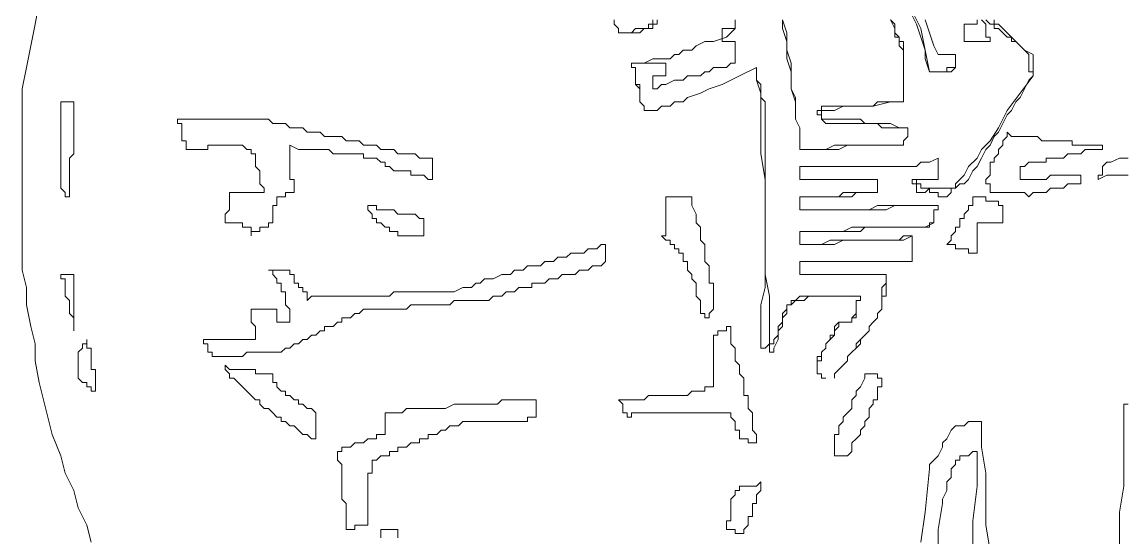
# Model space of a CAD drawing. Header units: millimetres. Extents: x 351279 to 387190, y -1289537 to -1277077.
# Drawn here: x 384746.4 to 384831.3, y -1285763.3 to -1285723.5 of the extents above; entities that cross this region are included whole.
import ezdxf

# ---------------------------------------------------------------- set-up
doc = ezdxf.new("R2010")
doc.units = ezdxf.units.MM
doc.header["$LTSCALE"] = 20
doc.layers.add('细实线', color=97, linetype='Continuous', lineweight=13)

# ---------------------------------------------------------------- blocks, each defined once
blk = doc.blocks.new('A$C263D1E79')
at = {"color": 5}
for points in [[(5.8881, 13.9384), (5.8881, 14.2046), (5.8548, 14.4707), (5.8548, 14.7368), (5.8881, 14.7368), (5.9213, 14.7036), (5.9546, 14.7036), (5.9879, 14.7036), (5.9879, 14.6703), (6.0211, 14.6703), (6.0211, 14.637), (6.0544, 14.6038), (6.0544, 14.5372), (6.0877, 14.504), (6.0877, 14.4707), (6.0877, 14.4374), (6.1209, 14.3709), (6.1209, 14.3376), (6.1542, 14.138), (6.1542, 13.9717)], [(6.2873, 14.0382), (6.254, 14.2711), (6.2207, 14.6038), (6.2207, 14.637), (6.1875, 14.6703), (6.1542, 14.7036), (6.1209, 14.7701), (6.1209, 14.8034), (6.0877, 14.8366), (6.0544, 14.9032), (6.0211, 14.9364), (5.9879, 14.9364), (5.9546, 14.9364), (5.9213, 14.9697), (5.8881, 14.9697), (5.8548, 14.9697), (5.8215, 14.9697), (5.8215, 14.7701), (5.7883, 14.5705), (5.7883, 14.3709), (5.7883, 14.1713), (5.755, 13.9717)], [(4.757, 13.9052), (4.757, 14.1048), (4.757, 14.2711), (4.7238, 14.4707), (4.7238, 14.7036), (4.7238, 14.9032), (4.7238, 15.1028), (4.6905, 15.1028)], [(4.6905, 16.8659), (4.7903, 16.8659), (4.8568, 16.8659), (4.9234, 16.8326), (4.9234, 16.8659), (4.8901, 16.8659), (4.8901, 16.8991), (4.8901, 16.9324), (4.8568, 16.9657), (4.8236, 16.9657), (4.757, 16.9989), (4.6905, 16.9989)], [(13.0735, 18.1965), (13.1068, 18.0302), (13.1401, 17.8638), (13.1733, 17.6975), (13.2066, 17.5312), (13.2066, 17.3648), (13.2066, 17.1985), (13.2066, 16.9989), (13.2066, 16.8326), (13.2066, 16.6663), (13.2066, 16.4999), (13.2066, 16.3003), (13.2066, 16.134), (13.1733, 16.0009), (13.1733, 15.8679), (13.1401, 15.7015), (13.1068, 15.5685), (13.1068, 15.4354), (13.0735, 15.2691), (13.0403, 15.136), (13.007, 15.003), (12.9737, 14.8699), (12.9072, 14.7036), (12.8739, 14.5705), (12.8074, 14.4374), (12.7741, 14.3044), (12.7076, 14.1713), (12.6743, 14.0382)], [(7.0191, 15.3024), (7.0524, 15.3024), (7.0524, 15.3356), (7.0857, 15.3356), (7.0857, 15.3689), (7.0857, 15.4021), (7.0857, 15.4354), (7.0857, 15.4687), (7.0524, 15.4687), (7.0524, 15.5019), (7.0191, 15.5352), (7.0191, 15.5685), (6.9859, 15.6017), (6.9859, 15.635), (6.9526, 15.635), (6.9526, 15.6683), (6.9193, 15.7015), (6.9193, 15.7348), (6.8861, 15.7348), (6.8528, 15.7348), (6.8195, 15.7348), (6.8195, 15.7681), (6.7863, 15.8013), (6.7863, 15.8346), (6.7863, 15.8679), (6.7863, 15.9011), (6.753, 15.9011), (6.753, 15.9344), (6.8528, 15.9344), (6.9193, 15.9344), (6.9859, 15.9344), (7.0524, 15.9344), (7.0857, 15.9344), (7.1522, 15.9344), (7.1854, 15.9011), (7.2187, 15.9011), (7.252, 15.9011), (7.2852, 15.8679), (7.3185, 15.8679), (7.3185, 15.8346), (7.3518, 15.8013), (7.3518, 15.7348), (7.3518, 15.7015), (7.385, 15.6683), (7.385, 15.635), (7.4183, 15.6017), (7.4183, 15.5685), (7.4516, 15.5685), (7.4848, 15.5352), (7.5181, 15.5352), (7.5181, 15.635), (7.5181, 15.7681), (7.5181, 15.8679), (7.4848, 16.0009), (7.4848, 16.1007), (7.4848, 16.2005), (7.4848, 16.3336), (7.4848, 16.4334), (7.4848, 16.5332), (7.4848, 16.6663), (7.4848, 16.7661), (7.4848, 16.8991), (7.4848, 16.9989), (7.4848, 17.0987), (7.4848, 17.2318), (7.4848, 17.3316), (7.4848, 17.3648), (7.4848, 17.3981), (7.4848, 17.4314), (7.5181, 17.4646), (7.5181, 17.4979), (7.5181, 17.5312), (7.5181, 17.5644), (7.5514, 17.5977), (7.5514, 17.631), (7.5514, 17.6642), (7.5514, 17.6975), (7.6844, 17.631), (7.8175, 17.5644), (7.9173, 17.5312), (7.9838, 17.4979), (8.0836, 17.4646), (8.1169, 17.4314), (8.1834, 17.4314), (8.2167, 17.3981), (8.25, 17.3981), (8.2832, 17.3981), (8.3165, 17.3648), (8.3498, 17.3648), (8.383, 17.3648), (8.4163, 17.3648), (8.4163, 17.3981), (8.4496, 17.4314), (8.4496, 17.4646), (8.4496, 17.4979), (8.4496, 17.5312), (8.4496, 17.5644), (8.4828, 17.5644), (8.4828, 17.5977), (8.4828, 17.631), (8.4828, 17.6642), (8.4828, 17.6975), (8.5161, 17.6975), (8.5161, 17.7308), (8.4828, 17.7308), (8.4496, 17.7308), (8.4163, 17.7308), (8.383, 17.7308), (8.3498, 17.7308), (8.3165, 17.7308), (8.2832, 17.7308), (8.25, 17.7308), (8.25, 17.6975), (8.25, 17.6642), (8.25, 17.631), (8.2832, 17.631), (8.3165, 17.631), (8.3498, 17.631), (8.3498, 17.5977), (8.3498, 17.5644), (8.3498, 17.5312), (8.3165, 17.5312), (8.2832, 17.5644), (8.25, 17.5644), (8.1834, 17.5977), (8.1502, 17.5977), (8.1169, 17.5977), (8.0836, 17.631), (8.0504, 17.631), (7.9838, 17.631), (7.9506, 17.6642), (7.9173, 17.6642), (7.884, 17.6975), (7.8175, 17.6975), (7.7842, 17.6975), (7.751, 17.7308), (7.7177, 17.7308), (7.7177, 17.764), (7.7177, 17.7973), (7.7177, 17.8306), (7.7177, 17.8638), (7.7177, 17.8971), (7.751, 17.8971), (7.7842, 17.8971), (7.8175, 17.8971), (7.8175, 17.9304), (7.8175, 17.9636), (7.8175, 17.9969), (7.7842, 17.9969), (7.751, 17.9969), (7.7177, 17.9969), (7.7177, 18.0302), (7.7177, 18.0634)], [(8.3498, 18.0634), (8.3498, 18.0302), (8.3498, 17.9969), (8.383, 17.9969), (8.4163, 17.9969), (8.4496, 17.9636), (8.4828, 17.9636), (8.5161, 17.9636), (8.5494, 17.9636), (8.5826, 17.9636), (8.6159, 17.9636), (8.6159, 17.9969), (8.6492, 18.0302), (8.6492, 18.0634)], [(7.3518, 18.0634), (7.3518, 17.9969), (7.3185, 17.8971), (7.3185, 17.8306), (7.3185, 17.764), (7.2852, 17.6642), (7.2852, 17.5977), (7.2852, 17.5312), (7.252, 17.4646), (7.252, 17.3648), (7.252, 17.2983), (7.2187, 17.2318), (7.2187, 17.132), (7.2187, 17.0654), (7.1522, 17.0654), (7.1189, 17.0654), (7.0524, 17.0654), (7.0191, 17.0654), (6.9526, 17.0654), (6.9193, 17.0654), (6.8528, 17.0987), (6.8195, 17.0987), (6.753, 17.0987), (6.7197, 17.0987), (6.6532, 17.0987), (6.6199, 17.0987), (6.5534, 17.0987), (6.5201, 17.0987), (6.4536, 17.0987), (6.4203, 17.0987), (6.4203, 17.132), (6.3871, 17.1652), (6.3871, 17.1985), (6.3871, 17.2318), (6.4203, 17.2318), (6.4536, 17.2318), (6.5201, 17.2318), (6.5534, 17.2318), (6.5867, 17.2318), (6.6199, 17.265), (6.6865, 17.265), (6.7197, 17.265), (6.753, 17.265), (6.7863, 17.265), (6.8528, 17.265), (6.8861, 17.265), (6.9193, 17.265), (6.9859, 17.265), (7.0191, 17.265), (7.0524, 17.2983), (7.0524, 17.3316), (7.0524, 17.3648), (7.0524, 17.3981), (7.0191, 17.3981), (6.9859, 17.3981), (6.9526, 17.3981), (6.8861, 17.3981), (6.8528, 17.3981), (6.8195, 17.3981), (6.7863, 17.3981), (6.753, 17.3981), (6.6865, 17.3981), (6.6532, 17.3981), (6.6199, 17.4314), (6.5867, 17.4314), (6.5201, 17.4314), (6.4869, 17.4314), (6.4536, 17.4314), (6.4203, 17.4314), (6.4203, 17.4979), (6.4203, 17.5977), (6.4203, 17.631), (6.4203, 17.6975), (6.4203, 17.7308), (6.4203, 17.764), (6.4203, 17.7973), (6.4203, 17.8306), (6.4536, 17.8638), (6.4536, 17.8971), (6.4536, 17.9304), (6.4869, 17.9304), (6.4869, 17.9969), (6.5201, 18.0634)], [(6.3538, 18.13), (6.2873, 17.9969), (6.254, 17.8306), (6.2207, 17.6642), (6.1875, 17.6642), (6.1542, 17.6642), (6.1209, 17.6642), (6.0877, 17.6642), (6.0544, 17.6642), (6.0211, 17.6975), (6.0211, 17.7308), (6.0211, 17.764), (6.0211, 17.7973), (6.0544, 17.7973), (6.0877, 17.7973), (6.1209, 17.7973), (6.1542, 17.7973), (6.1875, 17.8638), (6.2207, 17.9636), (6.254, 18.0634)], [(6.254, 18.0634), (6.2207, 17.9636), (6.1875, 17.8638), (6.1542, 17.7973), (6.1209, 17.7973), (6.0877, 17.7973), (6.0544, 17.7973), (6.0211, 17.7973), (6.0211, 17.764), (6.0211, 17.7308), (6.0211, 17.6975), (6.0544, 17.6975), (6.0877, 17.6975), (6.0877, 17.6642), (6.1209, 17.6642), (6.1542, 17.6642), (6.1875, 17.6642), (6.2207, 17.6642), (6.254, 17.764), (6.254, 17.8306), (6.2873, 17.9304), (6.3205, 18.0302), (6.3538, 18.0967)], [(6.5201, 18.0634), (6.4869, 18.0302), (6.4869, 17.9969), (6.4869, 17.9636), (6.4536, 17.9304), (6.4536, 17.8971), (6.4203, 17.8971), (6.4203, 17.8638), (6.4203, 17.8306), (6.4203, 17.7973), (6.4203, 17.764), (6.4203, 17.7308), (6.4203, 17.6975), (6.4203, 17.6642), (6.4203, 17.631), (6.4203, 17.5977), (6.4203, 17.5644), (6.4203, 17.5312), (6.4203, 17.4979), (6.4203, 17.4646), (6.4203, 17.4314), (6.5201, 17.4314), (6.6532, 17.3981), (6.7197, 17.3981), (6.8195, 17.3981), (6.8861, 17.3981), (6.9526, 17.3648), (6.9859, 17.3648), (7.0191, 17.3648), (7.0524, 17.3648), (7.0857, 17.3648), (7.0857, 17.3316), (7.0524, 17.3316), (7.0524, 17.2983), (7.0191, 17.2983), (6.9859, 17.2983), (6.9193, 17.2983), (6.8861, 17.2983), (6.8528, 17.2983), (6.8195, 17.2983), (6.753, 17.2983), (6.7197, 17.265), (6.6865, 17.265), (6.6532, 17.265), (6.5867, 17.265), (6.5534, 17.265), (6.5201, 17.265), (6.4536, 17.2318), (6.4203, 17.2318), (6.3871, 17.2318), (6.3871, 17.1985), (6.3871, 17.1652), (6.4203, 17.132), (6.4203, 17.0987), (6.4536, 17.0987), (6.5201, 17.0987), (6.5534, 17.0987), (6.6199, 17.0987), (6.6532, 17.0987), (6.7197, 17.0987), (6.753, 17.0987), (6.8195, 17.0987), (6.8528, 17.0987), (6.9193, 17.0987), (6.9526, 17.0987), (7.0191, 17.0654), (7.0524, 17.0654), (7.1189, 17.0654), (7.1522, 17.0654), (7.2187, 17.0654), (7.2187, 17.132), (7.2187, 17.2318), (7.252, 17.2983), (7.252, 17.3648), (7.252, 17.4314), (7.2852, 17.5312), (7.2852, 17.5977), (7.2852, 17.6642), (7.2852, 17.7308), (7.3185, 17.8306), (7.3185, 17.8971), (7.3185, 17.9636), (7.3518, 18.0634)], [(8.6492, 18.0634), (8.6492, 18.0302), (8.6159, 17.9969), (8.6159, 17.9636), (8.5494, 17.9636), (8.5161, 17.9636), (8.4828, 17.9969), (8.4496, 17.9969), (8.4163, 17.9969), (8.383, 17.9969), (8.383, 18.0302), (8.3498, 18.0302), (8.3165, 18.0302), (8.3165, 18.0634)], [(7.7177, 18.0634), (7.7177, 18.0302), (7.7177, 17.9969), (7.7842, 17.9304), (7.884, 17.8971), (7.9506, 17.8971), (8.0171, 17.8638), (8.0504, 17.8306), (8.1169, 17.8306), (8.1502, 17.7973), (8.1834, 17.7973), (8.2167, 17.764), (8.25, 17.764), (8.2832, 17.764), (8.3165, 17.764), (8.3498, 17.764), (8.4163, 17.7308), (8.4496, 17.7308), (8.5161, 17.7308), (8.5161, 17.6975), (8.4828, 17.6975), (8.4828, 17.6642), (8.4828, 17.631), (8.4828, 17.5977), (8.4828, 17.5644), (8.4496, 17.5312), (8.4496, 17.4979), (8.4496, 17.4646), (8.4496, 17.4314), (8.4163, 17.3981), (8.4163, 17.3648), (8.383, 17.3648), (8.3498, 17.3648), (8.3165, 17.3648), (8.2832, 17.3981), (8.25, 17.3981), (8.2167, 17.3981), (8.1834, 17.4314), (8.1169, 17.4314), (8.0836, 17.4646), (7.9838, 17.4979), (7.9173, 17.5312), (7.8175, 17.5644), (7.6844, 17.631), (7.5514, 17.6975), (7.5514, 17.5977), (7.5181, 17.4979), (7.5181, 17.3648), (7.5181, 17.1985), (7.5181, 17.0322), (7.4848, 16.8326), (7.4848, 16.6663), (7.4848, 16.4667), (7.4848, 16.3003), (7.4848, 16.1007), (7.4516, 15.9344), (7.4516, 15.8013), (7.4516, 15.6683), (7.4516, 15.5685), (7.4516, 15.5019), (7.4183, 15.5019), (7.4183, 15.5352), (7.385, 15.6017), (7.385, 15.635), (7.385, 15.7015), (7.3518, 15.7348), (7.3518, 15.7681), (7.3185, 15.8013), (7.3185, 15.8346), (7.3185, 15.8679), (7.2852, 15.8679), (7.2852, 15.9011), (7.252, 15.9011), (7.2187, 15.9344), (7.1854, 15.9344), (7.1522, 15.9344), (7.1189, 15.9344), (7.0857, 15.9344), (7.0524, 15.9344), (7.0191, 15.9344), (6.9859, 15.9344), (6.9526, 15.9344), (6.9193, 15.9344), (6.8861, 15.9344), (6.8528, 15.9344), (6.8195, 15.9344), (6.7863, 15.9344), (6.753, 15.9344), (6.753, 15.9011), (6.7863, 15.9011), (6.7863, 15.8679), (6.7863, 15.8346), (6.7863, 15.8013), (6.7863, 15.7681), (6.8195, 15.7681), (6.8195, 15.7348), (6.8528, 15.7348), (6.8861, 15.7348), (6.9193, 15.7348), (6.9526, 15.7015), (6.9526, 15.635), (6.9859, 15.6017), (7.0191, 15.5685), (7.0191, 15.5352), (7.0524, 15.5019), (7.0524, 15.4687), (7.0524, 15.4354), (7.0857, 15.4354), (7.0857, 15.4021), (7.0857, 15.3689), (7.0857, 15.3356), (7.0524, 15.3356), (7.0524, 15.3024), (7.0191, 15.3024), (7.0191, 15.3024)], [(6.9526, 15.3024), (6.9526, 15.3356), (6.9193, 15.3689), (6.8861, 15.4021), (6.8528, 15.4354), (6.8528, 15.4687), (6.8195, 15.5019), (6.7863, 15.5352), (6.7863, 15.5685), (6.753, 15.6017), (6.7197, 15.635), (6.6865, 15.6683), (6.6865, 15.7015), (6.6532, 15.7348), (6.6199, 15.7681), (6.6199, 15.8013), (6.5867, 15.8346), (6.5867, 15.8679), (6.5867, 15.9011), (6.5867, 15.9344), (6.5867, 15.9677), (6.5867, 16.0009), (6.5534, 16.0342), (6.5534, 16.0675), (6.5534, 16.1007), (6.5867, 16.1007), (6.6532, 16.1007), (6.6865, 16.1007), (6.7197, 16.1007), (6.753, 16.1007), (6.7863, 16.1007), (6.8528, 16.1007), (6.8861, 16.1007), (6.9193, 16.1007), (6.9526, 16.1007), (7.0191, 16.1007), (7.0524, 16.1007), (7.0857, 16.1007), (7.1189, 16.1007), (7.1522, 16.1007), (7.2187, 16.1007), (7.2187, 16.134), (7.2187, 16.1673), (7.2187, 16.2005), (7.1522, 16.2005), (7.1189, 16.2005), (7.0524, 16.2005), (6.9859, 16.2005), (6.9526, 16.2005), (6.8861, 16.2005), (6.8528, 16.2005), (6.7863, 16.2005), (6.753, 16.2005), (6.6865, 16.2005), (6.6199, 16.2005), (6.5867, 16.2005), (6.5201, 16.2005), (6.4536, 16.2005), (6.4203, 16.2005), (6.3538, 16.2005), (6.3538, 16.2338), (6.3538, 16.2671), (6.3538, 16.3003), (6.3538, 16.3336), (6.3538, 16.3669), (6.3538, 16.4001), (6.4203, 16.4001), (6.4536, 16.3669), (6.5201, 16.3669), (6.5867, 16.3669), (6.6199, 16.3669), (6.6865, 16.3669), (6.7197, 16.3669), (6.7863, 16.3669), (6.8195, 16.3669), (6.8861, 16.3669), (6.9526, 16.3669), (6.9859, 16.3669), (7.0524, 16.3336), (7.0857, 16.3336), (7.1522, 16.3336), (7.2187, 16.3336), (7.2187, 16.3669), (7.2187, 16.4001), (7.2187, 16.4334), (7.1522, 16.4334), (7.0857, 16.4334), (7.0191, 16.4334), (6.9526, 16.4334), (6.8861, 16.4334), (6.8195, 16.4667), (6.753, 16.4667), (6.6865, 16.4667), (6.6199, 16.4667), (6.5867, 16.4667), (6.5201, 16.4667), (6.4536, 16.4667), (6.3871, 16.4667), (6.3205, 16.4667), (6.254, 16.4667), (6.1875, 16.4999), (6.1875, 16.5332), (6.1875, 16.5665), (6.1875, 16.5997), (6.1542, 16.5997), (6.1542, 16.633), (6.2207, 16.633), (6.2873, 16.633), (6.3538, 16.633), (6.4203, 16.633), (6.4869, 16.633), (6.5534, 16.633), (6.6199, 16.633), (6.6865, 16.5997), (6.753, 16.5997), (6.8195, 16.5997), (6.8861, 16.5997), (6.9526, 16.5997), (7.0191, 16.5997), (7.0857, 16.5997), (7.1522, 16.5997), (7.2187, 16.5997), (7.2187, 16.633), (7.2187, 16.6663), (7.2187, 16.6995), (7.1854, 16.6995), (7.1189, 16.6995), (7.0857, 16.6995), (7.0524, 16.6995), (7.0191, 16.6995), (6.9859, 16.6995), (6.9526, 16.6995), (6.9193, 16.6995), (6.8861, 16.6995), (6.8195, 16.6995), (6.7863, 16.7328), (6.753, 16.7328), (6.7197, 16.7328), (6.6865, 16.7328), (6.6532, 16.7328), (6.6199, 16.7328), (6.6199, 16.7661), (6.6199, 16.7993), (6.6199, 16.8326), (6.6532, 16.8326), (6.6865, 16.8326), (6.7197, 16.8326), (6.753, 16.8326), (6.7863, 16.8326), (6.8195, 16.8326), (6.8861, 16.8326), (6.9193, 16.8326), (6.9526, 16.8326), (6.9859, 16.8326), (7.0191, 16.8326), (7.0524, 16.8326), (7.0857, 16.8326), (7.1189, 16.8326), (7.1854, 16.8326), (7.2187, 16.8326), (7.2187, 16.8659), (7.2187, 16.8991), (7.2187, 16.9324), (7.0857, 16.9324), (6.9526, 16.9324), (6.8528, 16.9324), (6.753, 16.9324), (6.6532, 16.9324), (6.5867, 16.9324), (6.5201, 16.9324), (6.4869, 16.9324), (6.4203, 16.9324), (6.3871, 16.9324), (6.3538, 16.9324), (6.3205, 16.9324), (6.2873, 16.9657), (6.254, 16.9657), (6.2207, 16.9657), (6.1542, 16.9989), (6.1542, 16.9657), (6.1542, 16.9324), (6.1542, 16.8991), (6.1542, 16.8659), (6.1542, 16.8326), (6.1875, 16.8326), (6.2207, 16.8326), (6.254, 16.8326), (6.2873, 16.8326), (6.3205, 16.8326), (6.3538, 16.8326), (6.3538, 16.7993), (6.3205, 16.7993), (6.2873, 16.7993), (6.2873, 16.7661), (6.254, 16.7661), (6.2207, 16.7661), (6.2207, 16.7328), (6.1875, 16.7328), (6.1542, 16.7328), (6.1542, 16.6995), (6.1209, 16.6995), (6.0877, 16.6995), (6.0544, 16.7328), (6.0544, 16.7661), (6.0211, 16.7661), (6.0211, 16.7993), (5.9879, 16.8326), (5.9546, 16.8659), (5.9213, 16.9324), (5.8548, 16.9989), (5.8215, 17.0654), (5.755, 17.132), (5.6885, 17.2318), (5.6219, 17.3648), (5.5222, 17.4979), (5.4224, 17.631), (5.4224, 17.6642), (5.4224, 17.6975), (5.4224, 17.7308), (5.4224, 17.764), (5.4224, 17.7973), (5.4889, 17.8306), (5.5222, 17.8638), (5.5554, 17.8971), (5.5887, 17.9304), (5.6219, 17.9636), (5.6552, 17.9969), (5.6885, 18.0302), (5.7217, 18.0302), (5.7217, 18.0634)], [(5.8548, 18.0634), (5.8548, 18.0302), (5.8881, 18.0302), (5.9213, 18.0302), (5.9546, 18.0302), (5.9546, 17.9969), (5.9546, 17.9636), (5.9546, 17.9304), (5.9546, 17.8971), (5.9213, 17.8971), (5.8881, 17.8971), (5.8548, 17.8971), (5.8215, 17.8971), (5.7883, 17.8971), (5.755, 17.8971), (5.755, 17.9304), (5.7883, 17.9304), (5.7883, 17.9636), (5.7883, 17.9969), (5.7883, 18.0302), (5.8215, 18.0634)], [(5.7883, 18.0634), (5.755, 18.0302), (5.7217, 18.0302), (5.7217, 17.9969), (5.6885, 17.9969), (5.6552, 17.9636), (5.6219, 17.9304), (5.5887, 17.9304), (5.5887, 17.8971), (5.5554, 17.8971), (5.5222, 17.8638), (5.4889, 17.8306), (5.4556, 17.7973), (5.4556, 17.764), (5.4556, 17.7308), (5.4556, 17.6975), (5.4556, 17.6642), (5.4224, 17.6642), (5.4224, 17.631), (5.4556, 17.5977), (5.4889, 17.5312), (5.5222, 17.4646), (5.5554, 17.4314), (5.5887, 17.3648), (5.6219, 17.3316), (5.6552, 17.265), (5.6885, 17.1985), (5.7217, 17.1652), (5.755, 17.0987), (5.7883, 17.0654), (5.8215, 16.9989), (5.8548, 16.9324), (5.8881, 16.8991), (5.9213, 16.8326), (5.9546, 16.7993), (5.9879, 16.7993), (6.0211, 16.7661), (6.0544, 16.7661), (6.0877, 16.7661), (6.1209, 16.7661), (6.1542, 16.7661), (6.1875, 16.7661), (6.2207, 16.7661), (6.254, 16.7328), (6.2873, 16.7328), (6.3205, 16.7328), (6.3205, 16.7661), (6.3205, 16.7993), (6.3205, 16.8326), (6.2873, 16.8326), (6.254, 16.8326), (6.2207, 16.8326), (6.1875, 16.8326), (6.1542, 16.8326), (6.1542, 16.8659), (6.1542, 16.8991), (6.1542, 16.9324), (6.1542, 16.9657), (6.1542, 16.9989), (6.2207, 16.9657), (6.254, 16.9657), (6.2873, 16.9657), (6.3205, 16.9324), (6.3538, 16.9324), (6.3871, 16.9324), (6.4203, 16.9324), (6.4869, 16.9324), (6.5201, 16.9324), (6.5867, 16.9324), (6.6532, 16.9324), (6.753, 16.9324), (6.8528, 16.9324), (6.9526, 16.9324), (7.0857, 16.9324), (7.2187, 16.9324), (7.2187, 16.8991), (7.2187, 16.8659), (7.2187, 16.8326), (7.1854, 16.8326), (7.1189, 16.8326), (7.0857, 16.8326), (7.0524, 16.8326), (7.0191, 16.8326), (6.9859, 16.8326), (6.9526, 16.8326), (6.9193, 16.8326), (6.8861, 16.8326), (6.8195, 16.8326), (6.7863, 16.8326), (6.753, 16.8326), (6.7197, 16.8326), (6.6865, 16.8326), (6.6532, 16.8326), (6.6199, 16.8326), (6.6199, 16.7993), (6.6199, 16.7661), (6.6199, 16.7328), (6.6532, 16.7328), (6.6865, 16.7328), (6.7197, 16.7328), (6.753, 16.7328), (6.7863, 16.7328), (6.8195, 16.7328), (6.8861, 16.7328), (6.9193, 16.6995), (6.9526, 16.6995), (6.9859, 16.6995), (7.0191, 16.6995), (7.0524, 16.6995), (7.0857, 16.6995), (7.1189, 16.6995), (7.1854, 16.6995), (7.2187, 16.6995), (7.2187, 16.6663), (7.2187, 16.633), (7.2187, 16.5997), (7.1522, 16.5997), (7.0857, 16.5997), (7.0191, 16.5997), (6.9526, 16.5997), (6.8861, 16.5997), (6.8195, 16.5997), (6.753, 16.5997), (6.6865, 16.5997), (6.6199, 16.5997), (6.5534, 16.5997), (6.4869, 16.633), (6.4203, 16.633), (6.3538, 16.633), (6.2873, 16.633), (6.2207, 16.633), (6.1542, 16.633), (6.1542, 16.5997), (6.1875, 16.5997), (6.1875, 16.5665), (6.1875, 16.5332), (6.1875, 16.4999), (6.2207, 16.4999), (6.2207, 16.4667), (6.2873, 16.4667), (6.3205, 16.4667), (6.3871, 16.4667), (6.4536, 16.4667), (6.5201, 16.4667), (6.5867, 16.4667), (6.6532, 16.4667), (6.7197, 16.4667), (6.753, 16.4334), (6.8195, 16.4334), (6.8861, 16.4334), (6.9526, 16.4334), (7.0191, 16.4334), (7.0857, 16.4334), (7.1522, 16.4334), (7.2187, 16.4334), (7.2187, 16.4001), (7.2187, 16.3669), (7.2187, 16.3336), (7.1522, 16.3336), (7.1189, 16.3336), (7.0524, 16.3336), (6.9859, 16.3336), (6.9526, 16.3336), (6.8861, 16.3669), (6.8528, 16.3669), (6.7863, 16.3669), (6.753, 16.3669), (6.6865, 16.3669), (6.6199, 16.3669), (6.5867, 16.3669), (6.5201, 16.3669), (6.4536, 16.3669), (6.4203, 16.3669), (6.3538, 16.4001), (6.3538, 16.3669), (6.3538, 16.3336), (6.3538, 16.3003), (6.3538, 16.2671), (6.3538, 16.2338), (6.3538, 16.2005), (6.4203, 16.2005), (6.4536, 16.2005), (6.5201, 16.2005), (6.5867, 16.2005), (6.6199, 16.2005), (6.6865, 16.2005), (6.7197, 16.2005), (6.7863, 16.2005), (6.8195, 16.2005), (6.8861, 16.2005), (6.9526, 16.2005), (6.9859, 16.2005), (7.0524, 16.2005), (7.0857, 16.2005), (7.1522, 16.2005), (7.2187, 16.2005), (7.2187, 16.1673), (7.2187, 16.134), (7.2187, 16.1007), (7.1854, 16.1007), (7.1189, 16.1007), (7.0857, 16.1007), (7.0524, 16.1007), (7.0191, 16.1007), (6.9859, 16.1007), (6.9193, 16.1007), (6.8861, 16.1007), (6.8528, 16.1007), (6.8195, 16.1007), (6.753, 16.1007), (6.7197, 16.1007), (6.6865, 16.1007), (6.6532, 16.1007), (6.5867, 16.1007), (6.5534, 16.1007), (6.5534, 16.0675), (6.5534, 16.0342), (6.5534, 16.0009), (6.5534, 15.9677), (6.5534, 15.9344), (6.5867, 15.9344), (6.5867, 15.9011), (6.5867, 15.8679), (6.5867, 15.8346), (6.6199, 15.8013), (6.6199, 15.7681), (6.6532, 15.7348), (6.6865, 15.7015), (6.6865, 15.6683), (6.7197, 15.635), (6.753, 15.6017), (6.753, 15.5685), (6.7863, 15.5352), (6.8195, 15.5019), (6.8528, 15.4687), (6.8528, 15.4354), (6.8861, 15.4021), (6.9193, 15.3689), (6.9526, 15.3356), (6.9526, 15.3024), (6.9526, 15.3024)], [(12.8407, 16.6995), (12.8407, 16.7328), (12.8407, 16.7661), (12.8407, 16.7993), (12.8407, 16.8326), (12.8407, 16.8659), (12.8407, 16.8991), (12.8407, 16.9324), (12.8407, 16.9657), (12.8407, 16.9989), (12.8074, 17.0322), (12.8074, 17.0654), (12.8074, 17.0987), (12.8074, 17.132), (12.8074, 17.1652), (12.8074, 17.1985), (12.8074, 17.2318), (12.8074, 17.265), (12.8074, 17.2983), (12.8074, 17.3316), (12.8074, 17.3648), (12.8074, 17.3981), (12.8074, 17.4314), (12.8407, 17.4314), (12.8739, 17.4314), (12.9072, 17.4314), (12.9072, 17.3648), (12.9072, 17.2983), (12.9072, 17.265), (12.9072, 17.1985), (12.9072, 17.1652), (12.9072, 17.0987), (12.9072, 17.0654), (12.9072, 17.0322), (12.9072, 16.9989), (12.9072, 16.9657), (12.9072, 16.9324), (12.9072, 16.8991), (12.9072, 16.8659), (12.9072, 16.8326), (12.9072, 16.7993), (12.9072, 16.7661), (12.8739, 16.7328), (12.8739, 16.6995), (12.8407, 16.6995), (12.8407, 16.6995)], [(11.4435, 16.4001), (11.4435, 16.4334), (11.4102, 16.4334), (11.377, 16.4334), (11.377, 16.4667), (11.3437, 16.4667), (11.3104, 16.4667), (11.3104, 16.4999), (11.2772, 16.4999), (11.2772, 16.5332), (11.2772, 16.5665), (11.2772, 16.5997), (11.2772, 16.633), (11.2439, 16.633), (11.2439, 16.6663), (11.2439, 16.6995), (11.2106, 16.6995), (11.1774, 16.6995), (11.1774, 16.7328), (11.1441, 16.7328), (11.1108, 16.7328), (11.1108, 16.7661), (11.1108, 16.7993), (11.1108, 16.8326), (11.1441, 16.8326), (11.1441, 16.8659), (11.1441, 16.8991), (11.1441, 16.9324), (11.1441, 16.9657), (11.1441, 16.9989), (11.1441, 17.0322), (11.1441, 17.0654), (11.1441, 17.0987), (11.0776, 17.0654), (11.0443, 17.0654), (10.9778, 17.0654), (10.9445, 17.0654), (10.878, 17.0654), (10.8447, 17.0654), (10.8114, 17.0322), (10.7782, 17.0322), (10.7449, 17.0322), (10.7116, 17.0322), (10.6784, 17.0322), (10.6451, 17.0322), (10.6118, 17.0322), (10.5786, 17.0322), (10.5786, 16.9989), (10.5453, 16.9989), (10.512, 16.9989), (10.4788, 16.9989), (10.4455, 16.9657), (10.4123, 16.9657), (10.4123, 16.9324), (10.379, 16.9324), (10.3457, 16.8991), (10.3125, 16.8991), (10.2792, 16.8991), (10.2459, 16.8991), (10.2127, 16.8991), (10.2127, 16.8659), (10.1794, 16.8659), (10.1461, 16.8659), (10.1129, 16.8659), (10.0796, 16.8326), (10.0463, 16.8326), (10.0463, 16.8659), (10.0463, 16.8991), (10.0463, 16.9324), (10.0463, 16.9657), (10.0463, 16.9989), (10.0796, 16.9989), (10.1461, 16.9989), (10.1794, 17.0322), (10.2127, 17.0322), (10.2792, 17.0322), (10.3125, 17.0322), (10.3457, 17.0654), (10.4123, 17.0654), (10.4455, 17.0654), (10.4788, 17.0987), (10.512, 17.0987), (10.5786, 17.0987), (10.6118, 17.132), (10.6451, 17.132), (10.7116, 17.132), (10.7449, 17.1652), (10.7782, 17.1652), (10.8447, 17.1652), (10.878, 17.1652), (10.9112, 17.1985), (10.9778, 17.1985), (11.011, 17.1985), (11.0443, 17.2318), (11.1108, 17.2318), (11.1441, 17.2318), (11.1774, 17.265), (11.2439, 17.265), (11.2772, 17.265), (11.3104, 17.2983), (11.3437, 17.2983), (11.4102, 17.2983), (11.4435, 17.2983), (11.4768, 17.2983), (11.51, 17.2983), (11.5433, 17.2983), (11.5766, 17.2983), (11.6098, 17.2983), (11.6431, 17.2983), (11.6764, 17.2983), (11.7096, 17.2983), (11.7429, 17.2983), (11.7762, 17.2983), (11.8094, 17.2983), (11.8427, 17.2983), (11.876, 17.2983), (11.9092, 17.2983), (11.9425, 17.2983), (11.9758, 17.2983), (12.009, 17.2983), (12.009, 17.265), (11.9758, 17.265), (11.9758, 17.2318), (11.9758, 17.1985), (11.9758, 17.1652), (11.9758, 17.132), (11.9425, 17.132), (11.9425, 17.0987), (11.9425, 17.0654), (11.9092, 17.0654), (11.876, 17.0654), (11.8427, 17.0654), (11.8094, 17.0654), (11.7762, 17.0654), (11.7762, 17.0987), (11.7429, 17.0987), (11.7096, 17.0987), (11.6764, 17.0987), (11.6431, 17.0987), (11.6098, 17.0987), (11.5766, 17.0987), (11.5433, 17.0987), (11.51, 17.0987), (11.4768, 17.0654), (11.4435, 17.0654), (11.4435, 17.0322), (11.4102, 17.0322), (11.4102, 16.9989), (11.4102, 16.9657), (11.4102, 16.9324), (11.377, 16.8991), (11.377, 16.8659), (11.377, 16.8326), (11.377, 16.7993), (11.3437, 16.7661), (11.3437, 16.7328), (11.377, 16.7328), (11.4102, 16.7328), (11.4435, 16.7328), (11.4768, 16.7328), (11.51, 16.7328), (11.5433, 16.7328), (11.5766, 16.7328), (11.6098, 16.7328), (11.6098, 16.6995), (11.6098, 16.6663), (11.6098, 16.633), (11.6098, 16.5997), (11.6431, 16.5665), (11.6431, 16.5332), (11.6431, 16.4999), (11.6098, 16.4999), (11.5766, 16.4999), (11.5433, 16.4999), (11.51, 16.4999), (11.51, 16.4667), (11.4768, 16.4667), (11.4435, 16.4667), (11.4435, 16.4334), (11.4435, 16.4001), (11.4435, 16.4001)], [(5.4556, 16.6995), (5.4224, 16.7328), (5.3891, 16.7328), (5.3558, 16.7328), (5.3226, 16.7328), (5.2893, 16.7661), (5.256, 16.7661), (5.2228, 16.7661), (5.1895, 16.7661), (5.1562, 16.7993), (5.123, 16.7993), (5.0897, 16.7993), (5.0564, 16.7993), (5.0564, 16.8326), (5.0564, 16.8659), (5.0897, 16.8659), (5.123, 16.8659), (5.1562, 16.8659), (5.1895, 16.8659), (5.2228, 16.8659), (5.256, 16.8659), (5.2893, 16.8659), (5.3226, 16.8326), (5.3558, 16.8326), (5.3891, 16.8326), (5.4224, 16.8326), (5.4556, 16.8326), (5.4889, 16.8326), (5.5222, 16.8326), (5.5222, 16.8659), (5.5222, 16.8991), (5.5222, 16.9324), (5.4889, 16.9324), (5.4556, 16.9657), (5.4224, 16.9657), (5.3891, 16.9657), (5.3558, 16.9657), (5.3226, 16.9657), (5.3226, 16.9989), (5.2893, 16.9989), (5.256, 16.9989), (5.2228, 16.9989), (5.1895, 16.9989), (5.1562, 17.0322), (5.123, 17.0322), (5.0897, 17.0322), (5.0564, 17.0322), (5.0232, 17.0654), (4.9899, 17.0654), (4.9566, 17.0654), (4.9234, 17.0654), (4.8901, 17.0654), (4.8901, 17.0987), (4.9234, 17.0987), (4.9566, 17.0987), (4.9899, 17.0987), (5.0232, 17.0987), (5.0564, 17.0987), (5.0897, 17.0987), (5.123, 17.0987), (5.123, 17.132), (5.1562, 17.132), (5.1895, 17.132), (5.2228, 17.132), (5.256, 17.132), (5.2893, 17.132), (5.3226, 17.132), (5.3558, 17.132), (5.3891, 17.1652), (5.4224, 17.1652), (5.4556, 17.1652), (5.4889, 17.1652), (5.5222, 17.1652), (5.5554, 17.1652), (5.5887, 17.1652), (5.6219, 17.1985), (5.6219, 17.1652), (5.6552, 17.132), (5.6552, 17.0987), (5.6885, 17.0654), (5.6885, 17.0322), (5.7217, 16.9989), (5.7217, 16.9657), (5.755, 16.9657), (5.755, 16.9324), (5.755, 16.8991), (5.755, 16.8659), (5.7883, 16.8326), (5.7883, 16.7993), (5.755, 16.7993), (5.755, 16.7661), (5.755, 16.7328), (5.7217, 16.7328), (5.6885, 16.7328), (5.6552, 16.7328), (5.6219, 16.7328), (5.5887, 16.7328), (5.5554, 16.7328), (5.5222, 16.7328), (5.4889, 16.7328), (5.4556, 16.6995), (5.4556, 16.6995)], [(5.8548, 16.2671), (5.8548, 16.3003), (5.8548, 16.3336), (5.8548, 16.3669), (5.8548, 16.4001), (5.8548, 16.4334), (5.8548, 16.4667), (5.8548, 16.4999), (5.8215, 16.4999), (5.7883, 16.4999), (5.755, 16.4999), (5.7217, 16.4999), (5.6885, 16.4999), (5.6552, 16.4999), (5.6552, 16.5332), (5.6552, 16.5665), (5.6552, 16.5997), (5.6552, 16.633), (5.6885, 16.633), (5.6885, 16.6663), (5.7217, 16.6663), (5.755, 16.6663), (5.7883, 16.6663), (5.7883, 16.6995), (5.8215, 16.6995), (5.8548, 16.6995), (5.8881, 16.6995), (5.8881, 16.6663), (5.8881, 16.633), (5.9213, 16.633), (5.9213, 16.5997), (5.9546, 16.5665), (5.9546, 16.5332), (5.9879, 16.5332), (5.9879, 16.4999), (5.9879, 16.4667), (6.0211, 16.4667), (6.0211, 16.4334), (6.0544, 16.4001), (6.0544, 16.3669), (6.0877, 16.3336), (6.0544, 16.3336), (6.0211, 16.3336), (6.0211, 16.3003), (5.9879, 16.3003), (5.9546, 16.3003), (5.9213, 16.3003), (5.9213, 16.2671), (5.8881, 16.2671), (5.8548, 16.2671), (5.8548, 16.2671)], [(7.9173, 15.7681), (7.9173, 15.8013), (7.884, 15.8346), (7.884, 15.8679), (7.884, 15.9011), (7.884, 15.9344), (7.884, 15.9677), (7.884, 16.0009), (7.884, 16.0342), (7.9173, 16.0342), (7.9173, 16.0675), (7.9173, 16.1007), (7.9173, 16.134), (7.9173, 16.1673), (7.9506, 16.2005), (7.9506, 16.2338), (7.9506, 16.2671), (7.9506, 16.3336), (7.9838, 16.3669), (7.9838, 16.4001), (7.9838, 16.4667), (8.0171, 16.4999), (8.0171, 16.5665), (8.0504, 16.633), (8.0504, 16.6995), (8.0836, 16.6995), (8.1169, 16.6995), (8.1502, 16.6995), (8.1834, 16.6995), (8.2167, 16.6995), (8.25, 16.6995), (8.25, 16.6663), (8.25, 16.633), (8.25, 16.5997), (8.25, 16.5665), (8.25, 16.5332), (8.25, 16.4999), (8.25, 16.4667), (8.25, 16.4334), (8.25, 16.4001), (8.2832, 16.4001), (8.25, 16.3669), (8.2167, 16.3669), (8.2167, 16.3336), (8.1834, 16.3336), (8.1834, 16.3003), (8.1502, 16.3003), (8.1502, 16.2671), (8.1169, 16.2671), (8.1169, 16.2338), (8.1169, 16.2005), (8.0836, 16.2005), (8.0836, 16.1673), (8.0836, 16.134), (8.0504, 16.1007), (8.0504, 16.0675), (8.0171, 16.0342), (8.0171, 16.0009), (8.0171, 15.9677), (8.0171, 15.9344), (7.9838, 15.9011), (7.9838, 15.8679), (7.9838, 15.8346), (7.9838, 15.8013), (7.9506, 15.8013), (7.9506, 15.7681), (7.9173, 15.7681), (7.9173, 15.7681)], [(10.1129, 16.4001), (10.1129, 16.4334), (10.1129, 16.4667), (10.1129, 16.4999), (10.1129, 16.5332), (10.1461, 16.5332), (10.1794, 16.5665), (10.2127, 16.5665), (10.2459, 16.5665), (10.2792, 16.5665), (10.3125, 16.5665), (10.3457, 16.5997), (10.379, 16.5997), (10.4123, 16.5997), (10.4455, 16.5997), (10.4788, 16.5997), (10.4788, 16.633), (10.512, 16.633), (10.5453, 16.633), (10.5453, 16.5997), (10.512, 16.5665), (10.512, 16.5332), (10.4788, 16.5332), (10.4788, 16.4999), (10.4455, 16.4999), (10.4123, 16.4667), (10.379, 16.4667), (10.379, 16.4334), (10.3457, 16.4334), (10.3125, 16.4334), (10.3125, 16.4001), (10.2792, 16.4001), (10.2459, 16.4001), (10.2127, 16.4001), (10.1794, 16.4001), (10.1461, 16.4001), (10.1129, 16.4001), (10.1129, 16.4001)], [(11.7096, 15.4687), (11.6764, 15.4687), (11.6431, 15.4687), (11.6098, 15.4687), (11.5766, 15.4687), (11.5433, 15.4687), (11.51, 15.4687), (11.4768, 15.5019), (11.4435, 15.5019), (11.4102, 15.5019), (11.377, 15.5019), (11.3437, 15.5019), (11.3104, 15.5019), (11.2772, 15.5019), (11.2439, 15.5019), (11.2106, 15.5019), (11.1774, 15.5352), (11.1441, 15.5352), (11.1108, 15.5685), (11.0776, 15.5685), (11.0443, 15.6017), (11.011, 15.6017), (10.9778, 15.635), (10.9445, 15.635), (10.9112, 15.6683), (10.878, 15.6683), (10.878, 15.7015), (10.8447, 15.7015), (10.8114, 15.7015), (10.7782, 15.7348), (10.7449, 15.7348), (10.7449, 15.7681), (10.7116, 15.7681), (10.6784, 15.7681), (10.6451, 15.8013), (10.6118, 15.8013), (10.5786, 15.8346), (10.5453, 15.8346), (10.512, 15.8346), (10.4788, 15.8346), (10.4455, 15.8346), (10.4123, 15.8346), (10.379, 15.8346), (10.3457, 15.8346), (10.3125, 15.8346), (10.2792, 15.8346), (10.2459, 15.8346), (10.2127, 15.8679), (10.1794, 15.8679), (10.1461, 15.8679), (10.1129, 15.8679), (10.0796, 15.8679), (10.0463, 15.8679), (10.0131, 15.8679), (9.9798, 15.8679), (9.9465, 15.8679), (9.9133, 15.8679), (9.88, 15.9011), (9.8467, 15.9011), (9.8135, 15.9011), (9.7802, 15.9011), (9.7469, 15.9011), (9.7137, 15.9011), (9.6804, 15.9011), (9.6471, 15.9011), (9.6139, 15.9011), (9.5806, 15.9344), (9.5473, 15.9344), (9.5141, 15.9344), (9.4808, 15.9677), (9.4475, 15.9677), (9.4143, 15.9677), (9.381, 16.0009), (9.3477, 16.0009), (9.3145, 16.0009), (9.2812, 16.0009), (9.2812, 16.0342), (9.2479, 16.0342), (9.2147, 16.0342), (9.1814, 16.0342), (9.1481, 16.0675), (9.1149, 16.0675), (9.0816, 16.0675), (9.0483, 16.1007), (9.0151, 16.1007), (8.9818, 16.1007), (8.9485, 16.1007), (8.9153, 16.134), (8.882, 16.134), (8.8487, 16.134), (8.8155, 16.1673), (8.7822, 16.1673), (8.749, 16.1673), (8.7157, 16.2005), (8.7157, 16.2338), (8.7157, 16.2671), (8.7157, 16.3003), (8.7157, 16.3336), (8.749, 16.3336), (8.7822, 16.3003), (8.8155, 16.3003), (8.8487, 16.3003), (8.882, 16.2671), (8.9153, 16.2671), (8.9818, 16.2671), (9.0151, 16.2338), (9.0483, 16.2338), (9.0816, 16.2338), (9.1149, 16.2005), (9.1481, 16.2005), (9.1814, 16.2005), (9.2147, 16.1673), (9.2812, 16.1673), (9.3145, 16.1673), (9.3477, 16.134), (9.381, 16.134), (9.4143, 16.134), (9.4475, 16.1007), (9.4808, 16.1007), (9.5141, 16.1007), (9.5806, 16.0675), (9.6139, 16.0675), (9.6471, 16.0675), (9.6804, 16.0342), (9.7137, 16.0342), (9.7469, 16.0009), (9.7802, 16.0009), (9.8135, 16.0009), (9.88, 15.9677), (9.9133, 15.9677), (9.9465, 15.9677), (9.9798, 15.9677), (10.0131, 15.9677), (10.0463, 15.9677), (10.0796, 15.9677), (10.1129, 15.9677), (10.1461, 15.9677), (10.1794, 15.9677), (10.2127, 15.9677), (10.2459, 15.9677), (10.2792, 15.9677), (10.3125, 15.9677), (10.3457, 15.9677), (10.379, 15.9344), (10.4123, 15.9344), (10.4455, 15.9344), (10.4788, 15.9344), (10.512, 15.9344), (10.5453, 15.9344), (10.5786, 15.9344), (10.6118, 15.9344), (10.6451, 15.9344), (10.6784, 15.9344), (10.7116, 15.9344), (10.7449, 15.9344), (10.7782, 15.9344), (10.8114, 15.9344), (10.8447, 15.9344), (10.9112, 15.9344), (10.9445, 15.9344), (10.9778, 15.9344), (11.011, 15.9011), (11.011, 15.9344), (11.011, 15.9677), (11.0443, 15.9677), (11.0443, 16.0009), (11.0776, 16.0009), (11.0776, 16.0342), (11.1108, 16.0342), (11.1108, 16.0675), (11.1108, 16.1007), (11.1441, 16.1007), (11.1441, 16.134), (11.1774, 16.134), (11.2106, 16.134), (11.2439, 16.134), (11.2772, 16.134), (11.3104, 16.134), (11.2772, 16.134), (11.2772, 16.1007), (11.2439, 16.0675), (11.2439, 16.0342), (11.2106, 16.0342), (11.2106, 16.0009), (11.2106, 15.9677), (11.1774, 15.9677), (11.1774, 15.9344), (11.1774, 15.9011), (11.1774, 15.8679), (11.1441, 15.8346), (11.1441, 15.8013), (11.1441, 15.7681), (11.1441, 15.7348), (11.1774, 15.7348), (11.2106, 15.7348), (11.2439, 15.7348), (11.2439, 15.7681), (11.2439, 15.8013), (11.2439, 15.8346), (11.2772, 15.8346), (11.3104, 15.8346), (11.3437, 15.8346), (11.377, 15.8346), (11.4102, 15.8346), (11.4435, 15.8346), (11.4435, 15.8013), (11.4435, 15.7681), (11.4435, 15.7348), (11.4102, 15.7015), (11.4102, 15.6683), (11.4102, 15.635), (11.4102, 15.6017), (11.4435, 15.6017), (11.4768, 15.6017), (11.51, 15.6017), (11.5433, 15.6017), (11.5766, 15.6017), (11.6098, 15.6017), (11.6431, 15.6017), (11.6764, 15.6017), (11.7096, 15.6017), (11.7429, 15.6017), (11.7762, 15.6017), (11.8094, 15.6017), (11.8094, 15.5685), (11.7762, 15.5685), (11.7762, 15.5352), (11.7762, 15.5019), (11.7429, 15.5019), (11.7429, 15.4687), (11.7096, 15.4687), (11.7096, 15.4687)], [(12.8074, 15.6683), (12.8074, 15.7015), (12.8074, 15.7348), (12.8074, 15.7681), (12.8074, 15.8013), (12.8074, 15.8346), (12.8074, 15.8679), (12.8074, 15.9011), (12.8074, 15.9344), (12.8074, 15.9677), (12.8074, 16.0009), (12.8074, 16.0342), (12.8074, 16.0675), (12.8074, 16.1007), (12.8407, 16.1007), (12.8739, 16.1007), (12.9072, 16.1007), (12.9072, 16.0675), (12.8739, 16.0675), (12.8739, 16.0342), (12.8739, 16.0009), (12.8739, 15.9677), (12.8739, 15.9344), (12.8407, 15.9011), (12.8407, 15.8679), (12.8407, 15.8346), (12.8407, 15.8013), (12.8074, 15.7681), (12.8074, 15.7348), (12.8074, 15.7015), (12.8074, 15.6683), (12.8074, 15.6683)], [(7.5514, 14.8034), (7.5514, 14.8366), (7.5514, 14.8699), (7.5846, 14.9032), (7.5846, 14.9364), (7.5846, 14.9697), (7.5846, 15.003), (7.5846, 15.0362), (7.6179, 15.0695), (7.6179, 15.1028), (7.6179, 15.136), (7.6179, 15.1693), (7.6512, 15.1693), (7.6512, 15.2026), (7.6512, 15.2358), (7.6512, 15.2691), (7.6512, 15.3024), (7.6844, 15.3356), (7.6844, 15.3689), (7.6844, 15.4021), (7.7177, 15.4354), (7.7177, 15.5019), (7.7177, 15.5352), (7.751, 15.5685), (7.751, 15.635), (7.751, 15.7015), (7.7842, 15.7015), (7.7842, 15.6683), (7.8175, 15.6683), (7.8508, 15.6683), (7.8508, 15.635), (7.884, 15.635), (7.884, 15.6017), (7.884, 15.5685), (7.884, 15.5352), (7.884, 15.5019), (7.884, 15.4687), (7.884, 15.4354), (7.884, 15.4021), (7.884, 15.3689), (7.884, 15.3356), (7.884, 15.3024), (7.884, 15.2691), (7.884, 15.2358), (7.9173, 15.2358), (7.9506, 15.2358), (7.9506, 15.2026), (7.9838, 15.2026), (8.0171, 15.2026), (8.0504, 15.2026), (8.0836, 15.1693), (8.1169, 15.1693), (8.1502, 15.1693), (8.1834, 15.1693), (8.2167, 15.1693), (8.25, 15.1693), (8.2832, 15.1693), (8.3165, 15.1693), (8.3498, 15.1693), (8.383, 15.1693), (8.4163, 15.136), (8.4496, 15.136), (8.4828, 15.136), (8.5161, 15.136), (8.5494, 15.136), (8.6159, 15.136), (8.5826, 15.1028), (8.5826, 15.0695), (8.5826, 15.0362), (8.5494, 15.0362), (8.5494, 15.003), (8.5161, 15.003), (8.5161, 15.0362), (8.4828, 15.0362), (8.4496, 15.0362), (8.4163, 15.0362), (8.383, 15.0362), (8.3498, 15.0362), (8.3165, 15.0362), (8.2832, 15.0362), (8.25, 15.0362), (8.2167, 15.0362), (8.1834, 15.0362), (8.1502, 15.0362), (8.1169, 15.0362), (8.0836, 15.0362), (8.0504, 15.0362), (8.0171, 15.0362), (7.9838, 15.0362), (7.9506, 15.0362), (7.9173, 15.0362), (7.884, 15.0362), (7.8508, 15.0362), (7.8175, 15.0362), (7.7842, 15.0362), (7.751, 15.0362), (7.751, 15.003), (7.7177, 14.9697), (7.7177, 14.9364), (7.7177, 14.9032), (7.6844, 14.9032), (7.6844, 14.8699), (7.6844, 14.8366), (7.6512, 14.8366), (7.6179, 14.8366), (7.6179, 14.8034), (7.5846, 14.8034), (7.5514, 14.8034), (7.5514, 14.8034)], [(12.6411, 15.2026), (12.6411, 15.2358), (12.6411, 15.2691), (12.6411, 15.3024), (12.6411, 15.3356), (12.6411, 15.3689), (12.6743, 15.3689), (12.6743, 15.4021), (12.6743, 15.4354), (12.6743, 15.4687), (12.6743, 15.5019), (12.6743, 15.5352), (12.7076, 15.5352), (12.7076, 15.5685), (12.7076, 15.6017), (12.7076, 15.5685), (12.7409, 15.5685), (12.7409, 15.5352), (12.7741, 15.5019), (12.7741, 15.4687), (12.7741, 15.4354), (12.7741, 15.4021), (12.7741, 15.3689), (12.7741, 15.3356), (12.7741, 15.3024), (12.7409, 15.2691), (12.7076, 15.2691), (12.7076, 15.2358), (12.6743, 15.2358), (12.6743, 15.2026), (12.6411, 15.2026), (12.6411, 15.2026)], [(10.9445, 14.8366), (10.9445, 14.8699), (10.9445, 14.9032), (10.9445, 14.9364), (10.9445, 14.9697), (10.9445, 15.003), (10.9445, 15.0362), (10.9778, 15.0695), (11.011, 15.0695), (11.0443, 15.1028), (11.0776, 15.1028), (11.0776, 15.136), (11.1108, 15.136), (11.1441, 15.1693), (11.1774, 15.1693), (11.1774, 15.2026), (11.2106, 15.2026), (11.2439, 15.2358), (11.2439, 15.2691), (11.2772, 15.2691), (11.2772, 15.3024), (11.2772, 15.3356), (11.3104, 15.3356), (11.3437, 15.3356), (11.377, 15.3356), (11.4102, 15.3356), (11.4102, 15.3689), (11.4435, 15.3689), (11.4768, 15.3689), (11.51, 15.3689), (11.5433, 15.3689), (11.5766, 15.3689), (11.6098, 15.3689), (11.6431, 15.4021), (11.6431, 15.3689), (11.6098, 15.3356), (11.6098, 15.3024), (11.5766, 15.3024), (11.5433, 15.2691), (11.51, 15.2358), (11.4768, 15.2026), (11.4435, 15.1693), (11.4102, 15.136), (11.377, 15.136), (11.377, 15.1028), (11.3437, 15.0695), (11.3104, 15.0695), (11.2772, 15.0362), (11.2439, 15.003), (11.2106, 15.003), (11.2106, 14.9697), (11.1774, 14.9697), (11.1441, 14.9364), (11.1108, 14.9364), (11.0776, 14.9032), (11.0443, 14.8699), (11.011, 14.8699), (10.9778, 14.8366), (10.9445, 14.8366), (10.9445, 14.8366)], [(6.8528, 14.7036), (6.8195, 14.7368), (6.8195, 14.8034), (6.7863, 14.8366), (6.753, 14.8699), (6.753, 14.9032), (6.7197, 14.9364), (6.7197, 14.9697), (6.6865, 15.003), (6.6865, 15.0362), (6.6865, 15.0695), (6.6532, 15.1028), (6.6532, 15.136), (6.6199, 15.136), (6.6199, 15.1693), (6.6199, 15.2026), (6.6199, 15.2358), (6.5867, 15.2358), (6.5867, 15.2691), (6.5867, 15.3024), (6.6199, 15.3024), (6.6199, 15.3356), (6.6532, 15.3356), (6.6865, 15.3356), (6.7197, 15.3356), (6.7197, 15.3024), (6.753, 15.2358), (6.7863, 15.2026), (6.7863, 15.1693), (6.8195, 15.136), (6.8195, 15.0695), (6.8528, 15.0362), (6.8861, 15.003), (6.8861, 14.9697), (6.9193, 14.9364), (6.9193, 14.9032), (6.9193, 14.8699), (6.9526, 14.8699), (6.9526, 14.8366), (6.9526, 14.8034), (6.9526, 14.7701), (6.9526, 14.7368), (6.9526, 14.7036), (6.9193, 14.7036), (6.8861, 14.7036), (6.8528, 14.7036), (6.8528, 14.7036)], [(10.5453, 14.1713), (10.5453, 14.2046), (10.5453, 14.2378), (10.5453, 14.2711), (10.5453, 14.3044), (10.5453, 14.3376), (10.5453, 14.3709), (10.5453, 14.4042), (10.5453, 14.4374), (10.5453, 14.4707), (10.5453, 14.504), (10.5453, 14.5372), (10.5453, 14.5705), (10.512, 14.5705), (10.512, 14.6038), (10.512, 14.637), (10.512, 14.6703), (10.4788, 14.6703), (10.4455, 14.7036), (10.4123, 14.7036), (10.379, 14.7036), (10.379, 14.7368), (10.3457, 14.7368), (10.3125, 14.7368), (10.3125, 14.7701), (10.2792, 14.7701), (10.2459, 14.7701), (10.2127, 14.8034), (10.1794, 14.8034), (10.1461, 14.8034), (10.1461, 14.8366), (10.1129, 14.8366), (10.0796, 14.8366), (10.0796, 14.8699), (10.0463, 14.8699), (10.0131, 14.8699), (9.9798, 14.9032), (9.9465, 14.9032), (9.9133, 14.9364), (9.88, 14.9364), (9.8467, 14.9364), (9.8135, 14.9697), (9.7802, 14.9697), (9.7469, 14.9697), (9.7137, 14.9697), (9.6804, 14.9697), (9.6471, 14.9697), (9.6139, 14.9697), (9.5806, 14.9697), (9.5473, 14.9697), (9.5141, 14.9697), (9.4808, 14.9697), (9.4475, 14.9697), (9.4143, 14.9697), (9.381, 14.9697), (9.3477, 14.9697), (9.3145, 14.9697), (9.3145, 15.003), (9.2812, 15.003), (9.2479, 15.003), (9.2479, 15.0362), (9.2479, 15.0695), (9.2479, 15.1028), (9.2479, 15.136), (9.2812, 15.136), (9.3145, 15.136), (9.3477, 15.136), (9.381, 15.136), (9.4475, 15.136), (9.4808, 15.136), (9.5141, 15.136), (9.5473, 15.1028), (9.5806, 15.1028), (9.6139, 15.1028), (9.6471, 15.1028), (9.6804, 15.1028), (9.7137, 15.1028), (9.7469, 15.1028), (9.7802, 15.1028), (9.8135, 15.1028), (9.8467, 15.1028), (9.88, 15.1028), (9.9465, 15.0695), (9.9798, 15.0695), (10.0131, 15.0695), (10.0463, 15.0695), (10.0796, 15.0695), (10.1129, 15.0695), (10.1461, 15.0695), (10.1794, 15.0695), (10.2127, 15.0695), (10.2459, 15.0695), (10.2792, 15.0362), (10.3125, 15.0362), (10.379, 15.0362), (10.4123, 15.0362), (10.4123, 15.003), (10.4123, 14.9697), (10.4123, 14.9364), (10.4123, 14.9032), (10.4123, 14.8699), (10.4455, 14.8699), (10.4788, 14.8699), (10.4788, 14.8366), (10.512, 14.8366), (10.5453, 14.8366), (10.5786, 14.8034), (10.6118, 14.8034), (10.6451, 14.8034), (10.6784, 14.7701), (10.7116, 14.7701), (10.7449, 14.7701), (10.7449, 14.7368), (10.7782, 14.7368), (10.7782, 14.7036), (10.7782, 14.6703), (10.7449, 14.637), (10.7449, 14.6038), (10.7449, 14.5705), (10.7449, 14.5372), (10.7449, 14.504), (10.7449, 14.4707), (10.7449, 14.4374), (10.7449, 14.4042), (10.7449, 14.3709), (10.7116, 14.3376), (10.7116, 14.3044), (10.7116, 14.2711), (10.7116, 14.2378), (10.7116, 14.2046), (10.7116, 14.1713), (10.7116, 14.138), (10.6784, 14.138), (10.6451, 14.138), (10.6451, 14.1713), (10.6118, 14.1713), (10.5786, 14.1713), (10.5453, 14.1713), (10.5453, 14.1713)], [(7.6512, 14.1048), (7.6512, 14.138), (7.6179, 14.1713), (7.6179, 14.2046), (7.6179, 14.2378), (7.5846, 14.2378), (7.5846, 14.2711), (7.5846, 14.3044), (7.5846, 14.3376), (7.5514, 14.3376), (7.5514, 14.3709), (7.5514, 14.4042), (7.5181, 14.4374), (7.5181, 14.4707), (7.5181, 14.504), (7.5514, 14.4707), (7.5846, 14.4707), (7.6179, 14.4707), (7.6512, 14.4707), (7.6844, 14.4707), (7.6844, 14.4374), (7.7177, 14.4374), (7.7177, 14.4042), (7.751, 14.3709), (7.751, 14.3376), (7.751, 14.3044), (7.751, 14.2711), (7.751, 14.2378), (7.751, 14.2046), (7.7842, 14.2046), (7.7842, 14.1713), (7.7842, 14.138), (7.751, 14.138), (7.7177, 14.138), (7.7177, 14.1048), (7.6844, 14.1048), (7.6512, 14.1048), (7.6512, 14.1048)], [(10.3125, 14.0715), (10.3125, 14.1048), (10.3125, 14.138), (10.3457, 14.138), (10.379, 14.138), (10.4123, 14.138), (10.4455, 14.138), (10.4455, 14.1048), (10.4455, 14.0715)]]:
    blk.add_lwpolyline(points, dxfattribs=at)
blk = doc.blocks.new('A$C54E53464')
at = {"color": 4, "linetype": 'ByBlock', "xscale": -10, "yscale": 10, "zscale": 10}
blk.add_blockref('A$C263D1E79', (164.334, 0), dxfattribs=at)
blk = doc.blocks.new('A$C7058608B')
at = {"color": 4, "linetype": 'ByBlock'}
blk.add_blockref('A$C54E53464', (0, 0), dxfattribs=at)

msp = doc.modelspace()

# ---------------------------------------------------------------- block references
at = {"layer": '细实线'}
msp.add_blockref('A$C7058608B', (384714.154, -1285903.97, 13491.539), dxfattribs=at)

doc.saveas('drawing.dxf')
